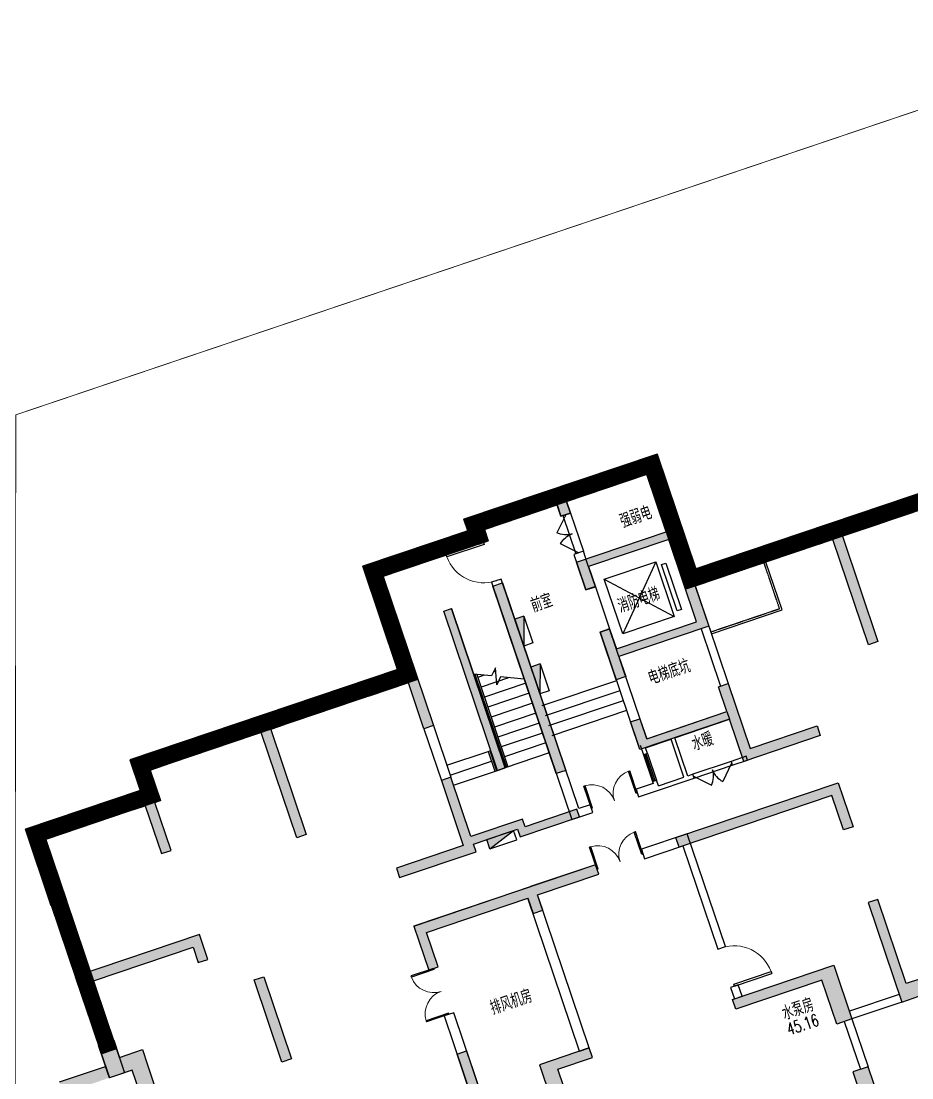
# Model space of a CAD drawing. Extents: x -1348811 to 123514, y -640545 to 749356.
# Drawn here: x -596375 to -574306, y -31247 to -5074 of the extents above; entities that cross this region are included whole.
import ezdxf

# ---------------------------------------------------------------- set-up
doc = ezdxf.new("R2010")
doc.units = 0
doc.header["$LTSCALE"] = 10
doc.header["$MEASUREMENT"] = 0
doc.linetypes.add('DASH', pattern=[0.35, 0.25, -0.1])
doc.linetypes.add('DASHDOT', pattern=[25.399999999999995, 12.7, -6.349999999999999, 0, -6.349999999999999])
doc.layers.get('0').update_dxf_attribs({"linetype": 'CONTINUOUS'})
for name, color, linetype in [('DIM_SYMB', 3, 'CONTINUOUS'), ('dxsqt', 1, 'CONTINUOUS'), ('jlq', 1, 'CONTINUOUS'), ('JPS-J-0', 6, 'CONTINUOUS'), ('JPS-X-TEXT', 1, 'CONTINUOUS'), ('JPS-XHS', 7, 'CONTINUOUS'), ('jz', 121, 'CONTINUOUS'), ('PUB_HATCH', 9, 'CONTINUOUS'), ('Q-200填充', 9, 'CONTINUOUS'), ('STAIR', 9, 'CONTINUOUS'), ('TEXT', 7, 'CONTINUOUS'), ('wall', 8, 'CONTINUOUS'), ('WINDOW', 4, 'CONTINUOUS'), ('控制线', 5, 'CONTINUOUS')]:
    doc.layers.add(name, color=color, linetype=linetype)
doc.styles.add('_TCH_SPACE', font='SIMPLEX', dxfattribs={"bigfont": 'GBCBIG'})
doc.styles.add('TEXT', font='tjromans.shx', dxfattribs={"width": 0.8, "height": 400, "bigfont": 'tjhztxt.shx'})

# ---------------------------------------------------------------- blocks, each defined once
blk = doc.blocks.new('jlqq')
at = {"layer": 'PUB_HATCH'}
blk.add_hatch(color=256, dxfattribs=at).paths.add_polyline_path([(1455.217719016247, -3372.96554604733), (380.3825087113073, -188.857648295234), (1233.681827754597, 97.29831960652518), (1137.732114044367, 381.5411861247594), (2.328306436538696e-10, 3.637978807091713e-11), (1155.217719015782, -3422.234243421102), (1155.217719013337, -65271.25856834975), (1455.217674361193, -65271.25856879646)])
at = {"layer": 'jlq'}
for p in [(0, 0), (1233.681827754597, 97.29831960651791)]:
    blk.add_line(p, (1137.732114044367, 381.5411861247267), dxfattribs=at)
blk = doc.blocks.new('D-JG--1F')
at = {"layer": 'PUB_HATCH'}
h = blk.add_hatch(color=256, dxfattribs=at)
h.paths.add_polyline_path([(21450.00000009307, -10000.00000909716), (19050.00000574609, -10000.00000891532), (19050.00000820775, -10400.0000081684), (18800.00000358594, -10400.0000083365), (18800.00000359322, -9750.000008749077), (21450.0000001727, -9750.000008762814)])
h.paths.add_polyline_path([(30950.000006599, -399.9990624038037), (30950.00000672456, 299.9998512482271), (28199.99995864177, 299.9998546815477), (28199.99995861674, -2700.000024847686), (27300.00000500801, -2700.000030048657), (27300.00000501238, -3100.000009021722), (28349.99999769183, -3100.000009155599), (28349.99999767961, -4150.000021441607), (30700.00000677025, -4150.000021760585), (30700.00000567822, -4675.000024040462), (30950.00000616111, -4675.000016496517), (30950.00000954827, -3425.000025010202), (30700.00001001463, -3425.000017404789), (30700.00000716664, -3950.007729728939), (28600.00000615686, -3950.007729726378), (28600.00000625546, -1800.094748926815), (30700.00000726059, -1800.09474893962), (30700.00000671641, -2325.000021197135), (30950.00000672339, -2325.000028800219), (30950.00000671379, -1600.094754866324), (28600.00000617525, -1600.094754825346), (28600.00000732025, -99.98272269777954), (30700.00000605761, -100.0000191780273), (30700.00000605616, -400.0007031883579)])
h.paths.add_polyline_path([(35600.00000702427, -7600.000019256957), (35600.00000789302, -7400.00002117129), (34449.99991119938, -7400.000021164073), (34449.99991119769, -7600.000019238098), (32900.00000866456, -7600.000019229949), (32900.00000913587, -7400.000028558541), (34249.99990984803, -7400.000021141721), (34249.99990984896, -7200.000021141954), (35600.00000789232, -7200.000021169195), (35600.00000790128, -5650.000029032119), (35850.00000790291, -5650.000029033283), (35850.0000070266, -7350.000019245315), (37600.00000979169, -7350.000019265804), (37600.00000979123, -7600.000019265804)])
h.paths.add_polyline_path([(24750.00000731763, -3100.000004868489), (25100.00000643893, -3100.000004870119), (25100.00000643433, -2700.000028468901), (23550.00000703434, -2700.0000224635), (23550.0000074394, -3100.00001157634), (24500.00001031812, -3100.000019299099), (24500.00000978686, -5850.000036574667), (24749.99999844324, -5850.000036574434)])
h.paths.add_polyline_path([(39100.00010325556, -2700.000028668204), (39100.00010324968, -3100.000016918406), (39450.00000606838, -3100.000016896054), (39450.0000061703, -5850.000036609359), (39700.00000787264, -5850.000036627753), (39700.00000821683, -3100.000014374731), (40650.00000805221, -3100.000006808434), (40650.0000076092, -2700.000022700289)])
h.paths.add_polyline_path([(37650.0000064309, -8850.00002117292), (37650.00000642525, -10000.00002117339), (37399.9033234134, -10000.00002117245), (37400.00032204285, -9100.000021172455), (34750.00000518386, -9100.000021158252), (34750.00000518194, -9499.998101894278), (34500.00000518194, -9499.998101893114), (34500.00000518386, -9100.000021157088), (32900.00000769028, -9100.000021148706), (32900.00000769168, -8850.000021148939)])
h.paths.add_polyline_path([(42750.00000461761, -7350.000028302893), (46000.0000061451, -7350.000028429553), (46000.00000644143, -8250.000030298717), (45600.00000602257, -8250.000030277064), (45600.00000586663, -7600.000030763447), (43000.00000557862, -7600.000037707388), (43000.00000543118, -8000.000037365127), (42750.00000543095, -8000.000037047081)])
h.paths.add_polyline_path([(19800.00000100496, -14100.00000910717), (19050.00000028947, -14100.00000922428), (19050.00000018522, -12850.00003002281), (18800.00000069255, -12850.00003004726), (18800.00000078609, -14500.00003021723), (19800.00000099774, -14500.00003022212)])
h.paths.add_polyline_path([(22625.00000100356, -14100.00000907108), (22999.99999692367, -14100.00000907667), (22999.99999692157, -14500.00003024517), (21600.00000099262, -14500.00003023283), (21600.00000099983, -14100.0000090648), (22375.0000010003, -14100.00000906852), (22375.00000101043, -12200.00003006565), (22625.00000079972, -12200.00003003795)])
h.paths.add_polyline_path([(26800.00000479288, -14500.00003025937), (26200.00000479288, -14500.00003025681), (26200.00000479497, -14100.00000908924), (26550.00000440102, -14100.00000914861), (26550.00000708556, -11900.0000322347), (26800.00000747951, -11900.00002760603)])
h.paths.add_polyline_path([(22625.00000109232, -11000.00001993775), (22375.00000133261, -11000.00001993659), (22375.00000024855, -8850.000021094223), (22625.00000024214, -8850.00002109562)])
h.paths.add_polyline_path([(29100.00000477576, -17100.00000014529), (29100.00000477373, -17500.00002119597), (28100.00000477745, -17500.00002119062), (28100.00000478741, -15749.99810181977), (28500.00000408356, -15749.99810182163), (28500.00000407564, -17100.00000014156)])
h.paths.add_polyline_path([(32300.00000135711, -17099.99999257829), (31900.00000407588, -17100.00000017788), (31900.00000408589, -15749.99810191942), (31650.00000408146, -15749.99810186005), (31650.00000407518, -17100.00000015763), (30900.00000477926, -17100.00000015483), (30900.00000477745, -17500.00002120598), (32300.00000135391, -17500.00001360895)])
h.paths.add_polyline_path([(35800.00000477838, -17500.00002123229), (35100.00000430667, -17500.00002123578), (35100.00000430964, -17100.00000020466), (35400.00000408309, -17100.00000019884), (35400.00000410306, -13350.00001930888), (34500.00000496639, -13350.00001930376), (34500.00000496779, -13100.0000269257), (35800.00000559993, -13100.00001931097)])
h.paths.add_polyline_path([(28099.99956657883, -14500.0113974954), (28499.99956586148, -14500.01139749819), (28500.00000340282, -13350.00001925044), (30750.00000427628, -13350.00001926976), (30750.00000427838, -13100.00001926976), (28100.00000431354, -13100.00002883235)])
h.paths.add_polyline_path([(26800.00000481663, -10000.0004025877), (26800.00000482134, -9100.000021022046), (30800.00000559434, -9100.000021240441), (30800.00000560551, -8850.000021141954), (26550.00000482227, -8850.00002111611), (26550.00000481616, -10000.00040258537)])
h.paths.add_polyline_path([(28350.00000619976, -5650.000028935028), (28350.00000756723, -7350.000021129847), (26600.00000798062, -7350.000021121698), (26600.00000798004, -7600.000021129614), (28600.00000756793, -7600.000021140091), (28599.99999842187, -6500.00002119178), (30950.00000833487, -6500.00002874108), (30950.00000833499, -6500.00002874108), (30950.00000634172, -5775.000021212269), (30700.00000633101, -5775.000021182699), (30700.00000811147, -6300.00002113753), (28600.00000757456, -6300.000021135435), (28600.00000620232, -5650.000028936658)])
h.paths.add_polyline_path([(33100.00000862248, -1500.047390644206), (32850.00000862085, -1500.047390643042), (32850.00000770681, -6400.000021154992), (33100.00000817631, -6400.000021155924)])
h.paths.add_polyline_path([(35600.0000072585, -400.0000211796723), (35600.00000772008, -4300.007729900535), (35850.00000771845, -4300.007729902398), (35850.00000772194, -3100.000014069024), (36900.00000773673, -3100.000014075311), (36900.00000773842, -2700.000030239811), (36000.0000072525, -2700.000030230032), (36000.00000661792, -9.499490261077881e-08), (35000.00000773807, -9.103678166866302e-08), (35000.00000719633, -400.0000233394094)])
h.paths.add_polyline_path([(38000.00000536809, -14100.0000093244), (37650.00000640325, -14100.00000932231), (37650.00000641326, -12200.00003012852), (37400.00000641326, -12200.00003012759), (37400.00000536611, -14500.00003030361), (38000.00000536611, -14500.0000303071)])
h.paths.add_polyline_path([(41575.00000586081, -8850.000028675422), (41575.00000671099, -11000.00002001692), (41825.00000648352, -11000.00002010562), (41825.00000563054, -8850.00002876413)])
h.paths.add_polyline_path([(42600.00000571826, -14100.0000093712), (42600.00000571675, -14500.00003034226), (41200.00000233023, -14500.00003033853), (41200.00000232825, -14100.00000934792), (41575.00000504026, -14100.00000926713), (41575.0000055001, -12200.00003001932), (41825.00000527239, -12200.00003010849), (41825.00000505213, -14100.00000937539)])
h.paths.add_polyline_path([(45000.00000504957, -14100.00000939076), (45000.00000526861, -12850.00003017858), (45400.00000569539, -12850.00003017322), (45400.00000592862, -14500.00003035762), (44400.00000571675, -14500.00003035227), (44400.00000571896, -14100.00000938005)])
h.paths.add_polyline_path([(45600.00000589387, -9150.00002270285), (45600.00000643003, -9600.000006679213), (45000.00000873947, -9600.000014249235), (45000.00000810652, -10000.00003021676), (45000.00000810652, -10000.00003021653), (45000.00000649493, -11450.00002913573), (45400.00000716362, -11450.00002913014), (45400.0000063717, -10000.00003022002), (46000.0000064178, -10000.0000302305), (46000.00000653882, -9150.00002272427)])
h.paths.add_polyline_path([(45600.00000698376, -3900.000009412179), (45600.00000724458, -5500.00002124859), (46000.00000712654, -5500.000021210406), (46000.00000739546, -3500.00003037625), (44900.00000698335, -3500.000030346913), (44900.00000697677, -3900.000009310199)])
h.paths.add_polyline_path([(34249.99990949768, -1700.000021671643), (34249.9999110499, -5860.000021126121), (34449.9999110499, -5860.00002112682), (34449.99990949768, -1700.000021672575)])
h.paths.add_polyline_path([(34249.99990901875, -1700.000021728687), (34249.99991057097, -5860.000021183398), (34449.99991057097, -5860.000021184096), (34449.99990901875, -1700.000021729851)])
h.paths.add_polyline_path([(14550.0000071461, -7350.000012112316), (21450.00000108377, -7349.999996726634), (21450.0000017854, -7999.999989839038), (21199.99999927141, -7999.999990077224), (21199.99999887694, -7599.999990023207), (18124.99999214034, -7599.999983102549), (18124.9999991199, -9999.999987382442), (17875.00000703486, -9999.999988234369), (17875.00000023365, -7599.999983927002), (14800.00000710331, -7599.999990022508), (14800.00000670942, -7999.999990076991), (14550.00000666472, -7999.999989714241)])
h.paths.add_polyline_path([(14550.00000647211, -10000.00000907923), (16950.0000008191, -10000.00000890973), (16949.99999835534, -10400.00000816281), (17200.00000297715, -10400.00000833231), (17200.00000297331, -9750.000008744886), (14550.00000639382, -9750.000008744886)])
h.paths.add_polyline_path([(5050.000000016822, -399.9990623355843), (5049.999999895052, 299.9998513164464), (7800.000047977839, 299.9998547353316), (7800.000047986978, -2700.000024793902), (8700.000001595705, -2700.00002999953), (8700.000001589244, -3100.000008972595), (7650.000008909788, -3100.000009101117), (7650.000008916482, -4150.000021387124), (5299.999999825843, -4150.000021693762), (5300.000000915083, -4675.00002397364), (5050.000000432192, -4675.000016428297), (5049.999997051666, -3425.000024941983), (5299.999996585306, -3425.000017337967), (5299.999999430438, -3950.007729662117), (7400.000000440225, -3950.007729670499), (7400.000000353029, -1800.094748870935), (5299.9999993479, -1800.094748872798), (5299.999999889289, -2325.000021130312), (5049.999999882304, -2325.000028732), (5049.999999895692, -1600.094754798105), (7400.000000434229, -1600.094754769467), (7399.999999297201, -99.98272264190018), (5300.000000559841, -100.0000191112049), (5300.000000559667, -400.0007031215355)])
h.paths.add_polyline_path([(399.9999995535472, -7600.00001916429), (399.9999986859038, -7400.000021078624), (1550.000095379539, -7400.00002107746), (1550.000095380121, -7600.000019151485), (3099.999997913255, -7600.000019151252), (3099.999997443054, -7400.000028479844), (1750.000096730888, -7400.000021056039), (1750.000096730946, -7200.000021056272), (399.9999986875919, -7200.000021076528), (399.9999986868352, -5650.000028939452), (149.9999986852054, -5650.000028939219), (149.9999995525577, -7350.000019151252), (-1600.000003212539, -7350.000019162428), (-1600.000003213412, -7600.000019162428)])
h.paths.add_polyline_path([(11249.99999928399, -3100.000004833099), (10900.00000016269, -3100.000004832633), (10900.00000016938, -2700.000028431416), (12449.99999956938, -2700.000022434164), (12449.99999916222, -3100.000011547003), (11499.9999962835, -3100.000019265106), (11499.99999680027, -5850.000036540674), (11250.00000814389, -5850.000036539044)])
h.paths.add_polyline_path([(-3100.000096651842, -2700.000028557144), (-3100.000096648058, -3100.000016807346), (-3449.99999946676, -3100.000016782898), (-3449.999999583175, -5850.000036496203), (-3700.000001285516, -5850.0000365132), (-3700.000001615204, -3100.000014260178), (-4650.000001450593, -3100.000006688992), (-4650.000001005479, -2700.000022580847)])
h.paths.add_polyline_path([(-1649.999999859603, -8850.000021069543), (-1649.999999860069, -10000.00002107001), (-1399.903316848213, -10000.00002107001), (-1400.000315472891, -9100.00002107001), (1250.000001386099, -9100.00002107001), (1250.000001385924, -9499.998101806035), (1500.000001385924, -9499.998101806035), (1500.000001386099, -9100.00002107001), (3099.999998879677, -9100.00002107001), (3099.999998879619, -8850.000021070242)])
h.paths.add_polyline_path([(-6749.99999803846, -7350.000028172275), (-9999.999999565945, -7350.000028281938), (-9999.999999867054, -8250.000030151103), (-9599.999999448191, -8250.000030131778), (-9599.999999288819, -7600.000030618161), (-6999.999999000807, -7600.000037575839), (-6999.999998855463, -8000.000037233578), (-6749.99999885523, -8000.000036916463)])
h.paths.add_polyline_path([(16200.00000553858, -14100.00000909786), (16950.00000625406, -14100.0000092187), (16950.00000636495, -12850.00003001723), (17200.00000585761, -12850.00003004307), (17200.00000575528, -14500.00003021304), (16200.00000554364, -14500.0000302128)])
h.paths.add_polyline_path([(13375.00000553997, -14100.00000904687), (13000.00000961986, -14100.00000905036), (13000.00000961981, -14500.00003021886), (14400.00000554876, -14500.0000302142), (14400.0000055437, -14100.00000904617), (13625.00000554323, -14100.0000090457), (13625.00000554317, -12200.00003004284), (13375.00000575389, -12200.00003001373)])
h.paths.add_polyline_path([(9200.0000017485, -14500.00003021327), (9800.0000017485, -14500.00003021373), (9800.000001748558, -14100.00000904617), (9450.000002142508, -14100.00000910345), (9449.999999469554, -11900.00003218953), (9199.999999075604, -11900.00002755993)])
h.paths.add_polyline_path([(13375.00000546756, -11000.00001991354), (13625.00000522728, -11000.00001991377), (13625.00000632275, -8850.000021071406), (13375.00000632915, -8850.000021071406)])
h.paths.add_polyline_path([(6900.000001751876, -17100.00000008685), (6900.000001751818, -17500.00002113753), (7900.000001748092, -17500.00002113753), (7900.000001747452, -15749.99810176669), (7500.000002451299, -15749.99810176645), (7500.000002451998, -17100.00000008638)])
h.paths.add_polyline_path([(3700.000005170528, -17099.99999250309), (4100.000002451765, -17100.00000010454), (4100.000002448971, -15749.99810184608), (4350.000002453395, -15749.99810178811), (4350.000002452463, -17100.00000008568), (5100.000001748384, -17100.00000008661), (5100.000001748092, -17500.00002113776), (3700.000005171634, -17500.00001353375)])
h.paths.add_polyline_path([(200.0000017471611, -17500.00002113823), (900.000002218876, -17500.00002114545), (900.0000022180029, -17100.00000011432), (600.0000024445471, -17100.0000001071), (600.0000024444307, -13350.00001921714), (1500.000001581095, -13350.00001921668), (1500.000001581036, -13100.00002683862), (200.0000009489013, -13100.00001921691)])
h.paths.add_polyline_path([(7900.000439962547, -14500.01139744231), (7500.000440679898, -14500.01139744301), (7500.000003144669, -13350.00001919526), (5250.000002271205, -13350.00001920247), (5250.000002270448, -13100.00001920247), (7900.000002235291, -13100.00002877926)])
h.paths.add_polyline_path([(9200.000001748558, -10000.0004025416), (9200.000001748616, -9100.000020975946), (5200.000000975619, -9100.00002117292), (5200.000000965782, -8850.000021074433), (9450.000001749024, -8850.00002107094), (9450.000001749024, -10000.0004025402)])
h.paths.add_polyline_path([(7650.000000388362, -5650.000028880546), (7649.999999011925, -7350.000021075364), (9399.999998598534, -7350.000021076296), (9399.999998597777, -7600.000021084212), (7399.999999009888, -7600.000021084212), (7400.00000816182, -6500.0000211359), (5049.999998248823, -6500.000028672861), (5049.999998248706, -6500.000028672861), (5050.000000245811, -5775.000021144049), (5300.000000256521, -5775.000021115877), (5299.999998473213, -6300.000021070708), (7399.999999010121, -6300.000021079555), (7400.0000003858, -5650.000028880779)])
h.paths.add_polyline_path([(2899.999997987587, -1500.047390564578), (3149.999997989216, -1500.04739056481), (3149.999998877349, -6400.000021076761), (2899.999998407846, -6400.000021076296)])
h.paths.add_polyline_path([(399.9999993573292, -400.0000210870057), (399.999998875137, -4300.007729807869), (149.9999988767668, -4300.007729808334), (149.9999988796772, -3100.000013974961), (-900.0000011351076, -3100.000013975659), (-900.0000011347001, -2700.00003014016), (-6.487825885415077e-07, -2700.000030135037), (0, 0), (999.9999988798518, -1.396983861923218e-09), (999.999999419495, -400.0000232497696)])
h.paths.add_polyline_path([(-1999.999998824554, -14100.00000921893), (-1649.99999985972, -14100.00000921893), (-1649.999999859661, -12200.00003002514), (-1399.999999859661, -12200.00003002514), (-1399.999998824729, -14500.00003020116), (-1999.999998824729, -14500.00003020163)])
h.paths.add_polyline_path([(-5574.999999289517, -8850.00002855109), (-5575.000000151107, -11000.00001989258), (-5824.999999923632, -11000.0000199799), (-5824.999999059248, -8850.000028638402)])
h.paths.add_polyline_path([(-6599.999999174732, -14100.00000924128), (-6599.999999175372, -14500.00003021234), (-5199.99999578885, -14500.00003021606), (-5199.999995784718, -14100.00000922545), (-5574.999998496729, -14100.00000914279), (-5574.9999989465, -12200.00002989499), (-5824.999998718791, -12200.00002998277), (-5824.999998508603, -14100.00000924966)])
h.paths.add_polyline_path([(-8999.999998506042, -14100.0000092485), (-8999.999998718442, -12850.00003003632), (-9399.99999914522, -12850.00003002863), (-9399.999999387248, -14500.00003021304), (-8399.999999175372, -14500.00003021304), (-8399.99999917543, -14100.00000924082)])
h.paths.add_polyline_path([(-9599.999999324267, -9150.000022557564), (-9599.999999862688, -9600.000006533926), (-9000.000002172135, -9600.000014106976), (-9000.000001541339, -10000.0000300745), (-9000.000001541339, -10000.00003007427), (-8999.999999937369, -11450.00002899347), (-9400.000000606058, -11450.00002898555), (-9399.999999806518, -10000.00003007543), (-9999.999999852618, -10000.00003008288), (-9999.999999969208, -9150.000022576656)])
h.paths.add_polyline_path([(-9600.000000386324, -3900.000009266892), (-9600.000000655651, -5500.000021103304), (-10000.00000053761, -5500.000021062791), (-10000.00000079593, -3500.000030228635), (-8900.000000383821, -3500.000030204887), (-8900.00000037934, -3900.000009168172)])
h.paths.add_polyline_path([(1750.000097111275, -1700.000021585962), (1750.000095537107, -5860.00002104044), (1550.000095537107, -5860.000021040207), (1550.000097111275, -1700.000021585962)])
h.paths.add_polyline_path([(1750.000097590208, -1700.000021643005), (1750.00009601604, -5860.000021097716), (1550.00009601604, -5860.000021097483), (1550.000097590208, -1700.000021643238)])
edge = h.paths.add_edge_path(flags=17)
edge.add_line((17874.99999412405, -5499.999999814434), (18124.99999362545, -5499.999998901971))
edge.add_line((18124.99999362545, -5499.999998901971), (18124.99998568202, -3899.999986891635))
edge.add_line((18124.99998568202, -3899.999986891635), (19299.99997319834, -3899.999981321162))
edge.add_line((19299.99997319834, -3899.999981321162), (19299.99997228605, -3500.000008577714))
edge.add_line((19299.99997228605, -3500.000008577714), (16700.0000063394, -3500.000008461764))
edge.add_line((16700.0000063394, -3500.000008461764), (16700.00000632991, -3899.999987251824))
edge.add_line((16700.00000632991, -3899.999987251824), (17874.99999384634, -3899.99998734775))
edge.add_line((17874.99999384634, -3899.99998734775), (17874.99999412405, -5499.999999358086))
edge.add_line((17874.99999412405, -5499.999999358086), (18124.99999362545, -5499.999999358319))
h.paths.add_polyline_path([(17874.99999412405, -5499.999999814434), (18124.99999362545, -5499.999998901971), (18124.99998568202, -3899.999986891635), (19299.99997319834, -3899.999981321162), (19299.99997228605, -3500.000008577714), (16700.0000063394, -3500.000008461764), (16700.00000632991, -3899.999987251824), (17874.99999384634, -3899.99998734775)], flags=17)
edge = h.paths.add_edge_path()
edge.add_line((21600.00007029192, -3100.000018303515), (22350.00000493706, -3100.000006714603))
edge.add_line((22350.00000493706, -3100.000006714603), (22350.0000053852, -2700.000022606924))
edge.add_line((22350.0000053852, -2700.000022606924), (21200.00000599638, -2700.000030178111))
edge.add_line((21200.00000599638, -2700.000030178111), (21200.00000599347, -3500.000030178111))
edge.add_line((21200.00000599347, -3500.000030178111), (20900.00000557181, -3500.000030181371))
edge.add_line((20900.00000557181, -3500.000030181371), (20900.0000055742, -3900.000009179814))
edge.add_line((20900.0000055742, -3900.000009179814), (21200.00000599329, -3900.000009176787))
edge.add_line((21200.00000599329, -3900.000009176787), (21200.0000064582, -5150.000030069146))
edge.add_line((21200.0000064582, -5150.000030069146), (21450.0000064582, -5150.000030069146))
edge.add_line((21450.0000064582, -5150.000030069146), (21450.00000555022, -3900.000009178184))
edge.add_line((21450.00000555022, -3900.000009178184), (21600.00000599329, -3900.000009178417))
edge.add_line((21600.00000599329, -3900.000009178417), (21600.00007029192, -3099.999996429076))
edge.add_line((42599.99994222715, -3100.000018415274), (41850.00000758213, -3100.000006817514))
edge.add_line((41850.00000758213, -3100.000006817514), (41850.00000713818, -2700.000022709835))
edge.add_line((41850.00000713818, -2700.000022709835), (43000.000006527, -2700.000030293129))
edge.add_line((43000.000006527, -2700.000030293129), (43000.00000652141, -3500.000030293129))
edge.add_line((43000.00000652141, -3500.000030293129), (43300.00000694295, -3500.000030299881))
edge.add_line((43300.00000694295, -3500.000030299881), (43300.00000693661, -3900.000009298325))
edge.add_line((43300.00000693661, -3900.000009298325), (43000.00000651751, -3900.000009291572))
edge.add_line((43000.00000651751, -3900.000009291572), (43000.00000603934, -5150.000030184165))
edge.add_line((43000.00000603934, -5150.000030184165), (42750.00000603934, -5150.000030181836))
edge.add_line((42750.00000603934, -5150.000030181836), (42750.00000696059, -3900.000009290874))
edge.add_line((42750.00000696059, -3900.000009290874), (42600.00000651751, -3900.000009290176))
edge.add_line((42600.00000651751, -3900.000009290176), (42599.99994222715, -3099.999996540835))
edge.add_line((14399.9999363097, -3100.000018284889), (13650.00000166456, -3100.000006691553))
edge.add_line((13650.00000166456, -3100.000006691553), (13650.00000121852, -2700.000022583874))
edge.add_line((13650.00000121852, -2700.000022583874), (14800.00000060734, -2700.000030161114))
edge.add_line((14800.00000060734, -2700.000030161114), (14800.00000060606, -3500.000030161114))
edge.add_line((14800.00000060606, -3500.000030161114), (15100.00000102771, -3500.000030166004))
edge.add_line((15100.00000102771, -3500.000030166004), (15100.00000102323, -3900.000009164447))
edge.add_line((15100.00000102323, -3900.000009164447), (14800.00000060414, -3900.00000915979))
edge.add_line((14800.00000060414, -3900.00000915979), (14800.0000001326, -5150.00003005215))
edge.add_line((14800.0000001326, -5150.00003005215), (14550.0000001326, -5150.000030051218))
edge.add_line((14550.0000001326, -5150.000030051218), (14550.00000104721, -3900.000009160256))
edge.add_line((14550.00000104721, -3900.000009160256), (14400.00000060414, -3900.00000915979))
edge.add_line((14400.00000060414, -3900.00000915979), (14399.9999363097, -3099.99999641045))
edge.add_line((-6599.999935625528, -3100.000018285355), (-5850.000000980508, -3100.000006692018))
edge.add_line((-5850.000000980508, -3100.000006692018), (-5850.000000534463, -2700.00002258434))
edge.add_line((-5850.000000534463, -2700.00002258434), (-6999.999999923282, -2700.00003016158))
edge.add_line((-6999.999999923282, -2700.00003016158), (-6999.999999921885, -3500.00003016158))
edge.add_line((-6999.999999921885, -3500.00003016158), (-7300.000000343425, -3500.00003016647))
edge.add_line((-7300.000000343425, -3500.00003016647), (-7300.000000339176, -3900.000009164913))
edge.add_line((-7300.000000339176, -3900.000009164913), (-6999.999999920081, -3900.000009160023))
edge.add_line((-6999.999999920081, -3900.000009160023), (-6999.999999448541, -5150.000030052615))
edge.add_line((-6999.999999448541, -5150.000030052615), (-6749.999999448541, -5150.000030051218))
edge.add_line((-6749.999999448541, -5150.000030051218), (-6750.000000363158, -3900.000009160256))
edge.add_line((-6750.000000363158, -3900.000009160256), (-6599.999999920081, -3900.000009160256))
edge.add_line((-6599.999999920081, -3900.000009160256), (-6599.999935625528, -3099.999996410916))
for points in [[(1750.000097111275, -1700.000021643005), (1550.000097590208, -1700.000021643238), (1550.000096016039, -5860.000021040206), (1750.000095537107, -5860.00002104044)], [(-5850.000000980508, -3100.000006692018), (-5850.000000534462, -2700.00002258434), (-6999.999999923283, -2700.00003016158), (-6999.999999921886, -3500.00003016158), (-7300.000000343425, -3500.000030166469), (-7300.000000339177, -3900.000009164913), (-6999.99999992008, -3900.000009160023), (-6999.99999944854, -5150.000030052615), (-6749.999999448541, -5150.000030051219), (-6750.000000363158, -3900.000009160256), (-6599.999999920082, -3900.000009160256), (-6599.999935625529, -3100.000018285354)]]:
    blk.add_hatch(color=256, dxfattribs=at).paths.add_polyline_path(points)
at = {"layer": 'dxsqt'}
for points in [[(5050.000000016822, -399.9990623355843), (5049.999999895052, 299.9998513164464), (7800.000047977839, 299.9998547353316), (7800.000047986978, -2700.000024793902), (8700.000001595705, -2700.00002999953), (8700.000001589244, -3100.000008972595), (7650.000008909788, -3100.000009101117), (7650.000008916482, -4150.000021387124), (5299.999999825843, -4150.000021693762), (5300.000000915083, -4675.00002397364), (5050.000000432192, -4675.000016428297), (5049.999997051666, -3425.000024941983), (5299.999996585306, -3425.000017337967), (5299.999999430438, -3950.007729662117), (7400.000000440225, -3950.007729670499), (7400.000000353029, -1800.094748870935), (5299.9999993479, -1800.094748872798), (5299.999999889289, -2325.000021130312), (5049.999999882304, -2325.000028732), (5049.999999895692, -1600.094754798105), (7400.000000434229, -1600.094754769467), (7399.999999297201, -99.98272264190018), (5300.000000559841, -100.0000191112049), (5300.000000559667, -400.0007031215355), (5050.000000016822, -399.9990623355843)], [(399.9999993573292, -400.0000210870057), (399.999998875137, -4300.007729807869), (149.9999988767668, -4300.007729808334), (149.9999988796772, -3100.000013974961), (-900.0000011351076, -3100.000013975659), (-900.0000011347001, -2700.00003014016), (-6.487825885415077e-07, -2700.000030135037), (0, 0), (999.9999988798518, -1.396983861923218e-09), (999.999999419495, -400.0000232497696), (399.9999993515084, -400.0000210884027)], [(-6599.999935625528, -3100.000018285355), (-5850.000000980508, -3100.000006692018), (-5850.000000534463, -2700.00002258434), (-6999.999999923282, -2700.00003016158), (-6999.999999921885, -3500.00003016158), (-7300.000000343425, -3500.00003016647), (-7300.000000339176, -3900.000009164913), (-6999.999999920081, -3900.000009160023), (-6999.999999448541, -5150.000030052615), (-6749.999999448541, -5150.000030051218), (-6750.000000363158, -3900.000009160256), (-6599.999999920081, -3900.000009160256), (-6599.999935625528, -3099.999996410916)], [(-3100.000096651842, -2700.000028557144), (-3100.000096648058, -3100.000016807346), (-3449.99999946676, -3100.000016782898), (-3449.999999583175, -5850.000036496203), (-3700.000001285516, -5850.0000365132), (-3700.000001615204, -3100.000014260178), (-4650.000001450593, -3100.000006688992), (-4650.000001005479, -2700.000022580847), (-3100.000096651842, -2700.000028557144)], [(11249.99999928399, -3100.000004833099), (10900.00000016269, -3100.000004832633), (10900.00000016938, -2700.000028431416), (12449.99999956938, -2700.000022434164), (12449.99999916222, -3100.000011547003), (11499.9999962835, -3100.000019265106), (11499.99999680027, -5850.000036540674), (11250.00000814389, -5850.000036539044), (11249.99999928399, -3100.000004833099)], [(-9600.000000386324, -3900.000009266892), (-9600.000000655651, -5500.000021103304), (-10000.00000053761, -5500.000021062791), (-10000.00000079593, -3500.000030228635), (-8900.000000383821, -3500.000030204887), (-8900.00000037934, -3900.000009168172), (-9600.000000386324, -3900.000009200303)], [(7650.000000388362, -5650.000028880546), (7649.999999011925, -7350.000021075364), (9399.999998598534, -7350.000021076296), (9399.999998597777, -7600.000021084212), (7399.999999009888, -7600.000021084212), (7400.00000816182, -6500.0000211359), (5049.999998248823, -6500.000028672861), (5049.999998248823, -6500.000028672861), (5049.999998248706, -6500.000028672861), (5050.000000245811, -5775.000021144049), (5300.000000256521, -5775.000021115877), (5299.999998473213, -6300.000021070708), (7399.999999010121, -6300.000021079555), (7400.0000003858, -5650.000028880779), (7650.00000038743, -5650.000028880546)], [(-6749.99999803846, -7350.000028172275), (-9999.999999565945, -7350.000028281938), (-9999.999999867054, -8250.000030151103), (-9599.999999448191, -8250.000030131778), (-9599.999999288819, -7600.000030618161), (-6999.999999000807, -7600.000037575839), (-6999.999998855463, -8000.000037233578), (-6749.99999885523, -8000.000036916463), (-6749.99999803846, -7350.000028209528)], [(-1649.999999859603, -8850.000021069543), (-1649.999999860069, -10000.00002107001), (-1399.903316848213, -10000.00002107001), (-1400.000315472891, -9100.00002107001), (1250.000001386099, -9100.00002107001), (1250.000001385924, -9499.998101806035), (1500.000001385924, -9499.998101806035), (1500.000001386099, -9100.00002107001), (3099.999998879677, -9100.00002107001), (3099.999998879619, -8850.000021070242), (-1649.999999859836, -8850.00002107001)], [(-9599.999999324267, -9150.000022557564), (-9599.999999862688, -9600.000006533926), (-9000.000002172135, -9600.000014106976), (-9000.000001541339, -10000.0000300745), (-9000.000001541339, -10000.00003007427), (-8999.999999937369, -11450.00002899347), (-9400.000000606058, -11450.00002898555), (-9399.999999806518, -10000.00003007543), (-9999.999999852618, -10000.00003008288), (-9999.999999969208, -9150.000022576656), (-9599.999999324267, -9150.000022557564)], [(9200.0000017485, -14500.00003021327), (9800.0000017485, -14500.00003021373), (9800.000001748558, -14100.00000904617), (9450.000002142508, -14100.00000910345), (9449.999999469554, -11900.00003218953), (9199.999999075604, -11900.00002755993), (9200.000001746637, -14500.00003020954)], [(200.0000017471611, -17500.00002113823), (900.000002218876, -17500.00002114545), (900.0000022180029, -17100.00000011432), (600.0000024445471, -17100.0000001071), (600.0000024444307, -13350.00001921714), (1500.000001581095, -13350.00001921668), (1500.000001581036, -13100.00002683862), (200.0000009489013, -13100.00001921691), (200.0000017471611, -17500.00002113823)], [(7900.000439962547, -14500.01139744231), (7500.000440679898, -14500.01139744301), (7500.000003144669, -13350.00001919526), (5250.000002271205, -13350.00001920247), (5250.000002270448, -13100.00001920247), (7900.000002235291, -13100.00002877926), (7900.000440466159, -14500.01139744231)], [(6900.000001751876, -17100.00000008685), (6900.000001751818, -17500.00002113753), (7900.000001748092, -17500.00002113753), (7900.000001747452, -15749.99810176669), (7500.000002451299, -15749.99810176645), (7500.000002451998, -17100.00000008638), (6900.000001748384, -17100.00000008661)]]:
    blk.add_lwpolyline(points, dxfattribs=at)
for points in [[(2899.999997987587, -1500.047390564578), (3149.999997989216, -1500.04739056481), (3149.999998877349, -6400.000021076761), (2899.999998407846, -6400.000021076296)], [(1750.000097590208, -1700.000021643005), (1750.00009601604, -5860.000021097716), (1550.00009601604, -5860.000021097483), (1550.000097590208, -1700.000021643238)], [(1750.000097111275, -1700.000021585962), (1750.000095537107, -5860.00002104044), (1550.000095537107, -5860.000021040207), (1550.000097111275, -1700.000021585962)], [(399.9999995535472, -7600.00001916429), (399.9999986859038, -7400.000021078624), (1550.000095379539, -7400.00002107746), (1550.000095380121, -7600.000019151485), (3099.999997913255, -7600.000019151252), (3099.999997443054, -7400.000028479844), (1750.000096730888, -7400.000021056039), (1750.000096730946, -7200.000021056272), (399.9999986875919, -7200.000021076528), (399.9999986868352, -5650.000028939452), (149.9999986852054, -5650.000028939219), (149.9999995525577, -7350.000019151252), (-1600.000003212539, -7350.000019162428), (-1600.000003213412, -7600.000019162428)], [(-5574.999999289517, -8850.00002855109), (-5575.000000151107, -11000.00001989258), (-5824.999999923632, -11000.0000199799), (-5824.999999059248, -8850.000028638402)], [(9200.000001748558, -10000.0004025416), (9200.000001748616, -9100.000020975946), (5200.000000975619, -9100.00002117292), (5200.000000965782, -8850.000021074433), (9450.000001749024, -8850.00002107094), (9450.000001749024, -10000.0004025402)], [(-1999.999998824554, -14100.00000921893), (-1649.99999985972, -14100.00000921893), (-1649.999999859661, -12200.00003002514), (-1399.999999859661, -12200.00003002514), (-1399.999998824729, -14500.00003020116), (-1999.999998824729, -14500.00003020163)]]:
    blk.add_lwpolyline(points, close=True, dxfattribs=at)
blk = doc.blocks.new('DTTT')
at = {"layer": 'jz'}
for p, q in [((748.3527285186245, -791.6857035186522), (-748.3527285186245, 791.6857035186522)), ((-748.3527286723292, -791.6857033680742), (748.3527286723292, 791.6857033680742))]:
    blk.add_line(p, q, dxfattribs=at)
for points in [[(-1003.061575049239, -672.9328478397038), (-1003.061575049239, 672.9328480140138), (-870.6841135143968, 672.9328480140138), (-870.6841135143968, -672.9328478397038)], [(-748.3527286723292, -791.6857033680742), (-748.3527285186245, 791.6857035186522), (748.3527286723292, 791.6857033680742), (748.3527285186245, -791.6857035186522)]]:
    blk.add_lwpolyline(points, close=True, dxfattribs=at)
blk = doc.blocks.new('DXHS')
at = {"layer": 'JPS-XHS'}
blk.add_hatch(color=256, dxfattribs=at).paths.add_polyline_path([(-350, 240), (-350, 0), (350, 0)])
at = {"layer": 'JPS-XHS', "linetype": 'Continuous'}
for p, q in [((-350, 240), (-350, 0)), ((-350, 240), (350, 240)), ((-350, 0), (350, 0)), ((350, 240), (350, 0))]:
    blk.add_line(p, q, dxfattribs=at)
at = {"layer": 'JPS-XHS'}
blk.add_line((-350, 240), (350, 0), dxfattribs=at)
blk = doc.blocks.new('A$C154042D1')
at = {"layer": 'JPS-XHS', "rotation": 270}
for p in [(12999.99999941158, -2800.094726207783), (12999.99999941158, -4050.094726207783)]:
    blk.add_blockref('DXHS', p, dxfattribs=at)
at = {"layer": 'JPS-XHS', "xscale": -1, "rotation": 180}
blk.add_blockref('DXHS', (10950.00000085629, -7400.00000008865), dxfattribs=at)
blk = doc.blocks.new('$DorLib2D$00000001')
for p, q in [((0.45, 0.9750000000000001), (0.5000000000000002, 0.9750000000000001)), ((0.45, 0), (0.45, 0.9750000000000001)), ((0.5, 0), (0.5, 0.9750000000000001)), ((0.5, 0), (0.45, 0))]:
    blk.add_line(p, q)
at = {"lineweight": 13}
blk.add_arc((0.475, 0), 0.975, 91.4692835813538, 180, dxfattribs=at)
blk = doc.blocks.new('$DorLib2D$00000002')
for p, q in [((-0.5, -5.684341886080802e-17), (-0.5000000000000007, 0.4875)), ((-0.4750000000000007, 0.4875), (-0.5000000000000007, 0.4875)), ((-0.475, -2.842170943040401e-17), (-0.4750000000000007, 0.4875)), ((0.475, -2.842170943040401e-17), (0.4750000000000007, 0.4875)), ((0.4750000000000007, 0.4875), (0.5000000000000007, 0.4875)), ((0.5, -5.684341886080802e-17), (0.5000000000000007, 0.4875)), ((-0.5, -5.684341886080802e-17), (-0.475, -2.842170943040401e-17)), ((0.5, -5.684341886080802e-17), (0.475, -2.842170943040401e-17))]:
    blk.add_line(p, q)
at = {"lineweight": 13}
for centre, start, end in [((-0.4875, -4.263256414560601e-17), 0, 88.53071641864632), ((0.4875, -4.263256414560601e-17), 91.4692835813537, 180)]:
    blk.add_arc(centre, 0.4875, start, end, dxfattribs=at)
blk = doc.blocks.new('$WINLIB2D$00000001')
for p, q in [((-0.5, 0.5), (0.5, 0.5)), ((-0.5, 0.5), (-0.4999999999999999, -0.5)), ((0.5, -0.5), (0.5, 0.5)), ((0.5, 0.1666666666666666), (-0.5, 0.1666666666666666)), ((0.5, -0.1666666666666667), (-0.5, -0.1666666666666667)), ((-0.4999999999999999, -0.5), (0.5, -0.5))]:
    blk.add_line(p, q)
blk = doc.blocks.new('$DorLib2D$00000116')
at = {"color": 0}
for p, q in [((-0.4999999999999929, 7.105427357601002e-15), (-0.146446609406766, 0.353553390593234)), ((0.5000000000000071, 7.105427357601002e-15), (0.1464466094067731, 0.353553390593234))]:
    blk.add_line(p, q, dxfattribs=at)
for centre, radius, start, end in [((-0.4999999999984652, 4.831690603168681e-13), 0.4999999999984674, 0, 45), ((0.4999999999977511, 9.059419880941277e-13), 0.4999999999976598, 135, 180)]:
    blk.add_arc(centre, radius, start, end, dxfattribs=at)

msp = doc.modelspace()

# ---------------------------------------------------------------- linework, layer by layer
at = {"layer": 'DIM_SYMB'}
msp.add_lwpolyline([(-583908.0449136739, -21370.58579673915), (-584494.1806867084, -21312.30390606678), (-584591.01805467, -21513.71056480083), (-584623.1545806697, -21088.4439048045), (-584718.0765638932, -21290.04101812103), (-585163.9530169576, -21245.70568851585)], dxfattribs=at)
for points in [[(-583802.509256077, -23371.61440062631, 0, 0, 0), (-584336.1846792161, -21790.64621940056, 80, 0, 0), (-584432.134196848, -21506.40391068102, 0, 0, 0)], [(-585314.2352529537, -23333.08878729836, 0, 0, 0), (-585243.872287712, -23541.53315187179, 80, 0, 0), (-585147.9227896549, -23825.77546719907, 0, 0, 0)]]:
    msp.add_lwpolyline(points, format="xyseb", dxfattribs=at)
at = {"layer": 'JPS-J-0'}
msp.add_lwpolyline([(-579673.1055974348, -19064.67522335268), (-579273.3159113579, -20249.01816646813), (-577520.488347521, -19657.32942836449), (-577920.278033598, -18472.98648524901)], close=True, dxfattribs=at)
at = {"layer": 'JPS-J-0', "linetype": 'DASH'}
msp.add_lwpolyline([(-579673.1055894084, -19064.67522064364), (-579289.3074907743, -20201.64444603404), (-577583.8536526888, -19625.94729808299), (-577967.6517513229, -18488.97807269255)], close=True, dxfattribs=at)
at = {"layer": 'PUB_HATCH', "const_width": 400}
msp.add_lwpolyline([(-586901.3221264371, -18443.8807205896), (-585053.7461762176, -17820.20851127713), (-585149.6942774733, -17535.96569950946), (-583160.0005172073, -16864.3198324673)], dxfattribs=at)
at = {"layer": 'Q-200填充', "const_width": 400}
msp.add_lwpolyline([(-573152.1251778788, -16652.34970159666), (-579784.4456198924, -18891.17192465367), (-580743.941149931, -16048.74802149902), (-585149.702127269, -17535.94244477066), (-585053.7461760424, -17820.20851179623), (-587659.301617454, -18699.74610407924), (-586795.7558875034, -21257.92688700673), (-593428.0763682103, -23496.74912880277), (-593172.2109691163, -24254.72861240563), (-596014.6340334226, -25214.22385934179), (-594195.5712075626, -30603.04277285071)], dxfattribs=at)
at = {"layer": 'STAIR'}
for p, q in [((-582147.5399377669, -19081.98720615939), (-581795.7250140186, -20124.2089961005)), ((-584616.488323603, -21176.65931668473), (-584673.7999865783, -21196.00558111147)), ((-585131.1902019929, -21248.96342996025), (-584352.0443337272, -23557.1167987783)), ((-585100.4506260639, -21340.02680926674), (-585128.8748566986, -21349.62176173256)), ((-585087.5064455272, -21253.30708553566), (-584314.1453595476, -23544.32352882382)), ((-584899.0604376642, -21272.04504717048), (-585062.5516518842, -21327.23353931238)), ((-584271.1063679215, -21334.48510308203), (-584979.3953971801, -21573.57687148021)), ((-581624.802583609, -21412.21314481177), (-583472.3790058278, -22035.88553813033)), ((-585017.2943713597, -21586.37014143469), (-585045.7186019944, -21595.96509390054)), ((-583872.9668376353, -21474.5019142059), (-584896.2391424761, -21819.92020364816)), ((-583789.8105829313, -21720.84524637382), (-584813.082887772, -22066.26353581619)), ((-581541.646328905, -21658.55647697969), (-583389.2227511238, -22282.22887029825)), ((-584934.1381166558, -21832.71347360272), (-584962.5623472905, -21842.30842606854)), ((-583706.6543282272, -21967.18857854174), (-584729.926633068, -22312.606867984)), ((-581458.4900742009, -21904.89980914764), (-583306.0664964197, -22528.57220246617)), ((-584850.9818619516, -22079.05680577067), (-584879.4060925863, -22088.65175823652)), ((-583623.4980735232, -22213.53191070972), (-584646.770378364, -22558.95020015194)), ((-581375.3338194969, -22151.24314131556), (-583222.9102417157, -22774.91553463408)), ((-584767.8256072477, -22325.40013793847), (-584796.2498378824, -22334.99509040429)), ((-583540.341818819, -22459.87524287761), (-584563.6141236599, -22805.29353231986)), ((-584684.6693525435, -22571.74347010642), (-584713.0935831782, -22581.33842257227)), ((-583457.185564115, -22706.21857504564), (-584480.4578689558, -23051.63686448787)), ((-584601.5130978395, -22818.08680227434), (-584629.9373284742, -22827.68175474016)), ((-583374.029309411, -22952.5619072135), (-584397.3016142518, -23297.98019665576)), ((-585825.8713592631, -23505.79791645412), (-584802.5991466442, -23160.37965814257)), ((-584802.5991466444, -23160.37965814263), (-584764.7001724646, -23147.58638818812)), ((-584802.5991466444, -23160.37965814266), (-584636.2866372361, -23653.06632247855)), ((-584764.7001724646, -23147.58638818812), (-584736.2759433644, -23137.99143624026)), ((-584764.7001724646, -23147.58638818812), (-584736.2759433644, -23137.99143624026)), ((-584764.7001724646, -23147.58638818812), (-584598.3876630565, -23640.27305252411)), ((-584518.3568431354, -23064.43013444234), (-584546.7810737701, -23074.02508690819)), ((-583290.8730547068, -23198.90523938159), (-584380.468564362, -23566.71175124415)), ((-585742.7151045591, -23752.14124862198), (-584719.4428919402, -23406.72299031043)), ((-584681.5439177606, -23393.92972035598), (-584653.1196886604, -23384.33476840812)), ((-584435.2005884314, -23310.77346661023), (-584463.6248190661, -23320.36841907605)), ((-585659.558849855, -23998.48458079007), (-584569.9634339563, -23630.67810057622))]:
    msp.add_line(p, q, dxfattribs=at)
at = {"layer": 'wall'}
for p, q in [((-582859.1697258565, -16973.8444826652), (-583096.0383144794, -17053.80241988062)), ((-582763.2008975444, -17258.14397444475), (-582859.1697258565, -16973.8444826652)), ((-583096.0383144794, -17053.80241988062), (-583000.0694861674, -17338.10191166017)), ((-583000.0694861674, -17338.10191166017), (-582763.2008975444, -17258.14397444475)), ((-584832.2690916304, -17850.98989760494), (-585069.1376802534, -17930.94783482036)), ((-585069.1376802534, -17930.94783482036), (-585037.1544969764, -18025.69529512644)), ((-585037.1544969764, -18025.69529512644), (-584800.2859083535, -17945.73735791102)), ((-584800.2859083535, -17945.73735791102), (-584832.2690916304, -17850.98989760494)), ((-582443.3691486827, -18205.61832893675), (-582680.2377373057, -18285.57626615217)), ((-582680.2377373057, -18285.57626615217), (-582584.2697918699, -18569.87314248594)), ((-582347.4012032469, -18489.91520527051), (-582443.3691486827, -18205.61832893675)), ((-582584.3033696791, -18569.77367108625), (-582384.4085266405, -19161.94514264369)), ((-582541.6181365604, -18532.40540689621), (-582541.6181365604, -18532.40540689621)), ((-582147.5399380175, -19081.98720542826), (-582347.4347810561, -18489.81573387082)), ((-582342.7462964501, -18511.19241061777), (-582342.7462964501, -18511.19241061777)), ((-584480.4541594918, -18893.21171240305), (-584717.3227481148, -18973.16964961848)), ((-584717.3227481148, -18973.16964961848), (-582734.3659135484, -24847.510622655)), ((-582561.4636746974, -24578.05781454214), (-584480.4541594918, -18893.21171240305)), ((-582384.4085266405, -19161.94514264369), (-582147.5399380175, -19081.98720542826)), ((-585900.4635185903, -19689.18476163491), (-585710.968647692, -19625.21841186262)), ((-584380.4685726027, -23566.71172603275), (-585710.968647692, -19625.21841186262)), ((-584569.963443501, -23630.67807580504), (-585900.4635185903, -19689.18476163491)), ((-581795.7250142697, -20124.20899536946), (-582032.5936028927, -20204.16693258489)), ((-580876.2087362922, -22848.19776453413), (-581795.7250142697, -20124.20899536946)), ((-579526.7771254121, -20123.48963843411), (-579047.0295078041, -21544.7011799998)), ((-579337.2822541501, -20059.52328973924), (-578857.5346365419, -21480.73483130496)), ((-582032.5936028927, -20204.16693258489), (-581081.0941500289, -23022.90313719921)), ((-580336.1483537764, -22665.89366753273), (-578886.5125921855, -22176.55109204528)), ((-578886.5125921855, -22176.55109204528), (-578822.546242414, -22366.04596294397)), ((-580177.4345685556, -22823.40536354564), (-578822.546242414, -22366.04596294397)), ((-586395.3626946254, -22600.38986611832), (-585963.5922968261, -23879.47294836782)), ((-586158.4941060041, -22520.43192890295), (-585726.7237080244, -23799.5150110923)), ((-580876.2087362921, -22848.19776453506), (-580336.1483537764, -22665.89366753274)), ((-581033.7204323042, -23006.91154975613), (-580953.7624950852, -23243.78013838969)), ((-580906.989819985, -23069.67580964946), (-580272.182004005, -22855.38853843141)), ((-579952.3502441176, -23802.86292558521), (-580272.1820040046, -22855.38853843151)), ((-579857.6028086684, -23770.87975069904), (-580177.4345685554, -22823.40536354516)), ((-580953.7624950852, -23243.78013838969), (-580859.0150596361, -23211.79696350352)), ((-580859.0150596361, -23211.79696350352), (-580906.9898219688, -23069.67581031936)), ((-578407.9670530577, -23281.53714087081), (-578786.9567954837, -23409.46984062611)), ((-578375.983878172, -23376.28457632014), (-578407.9670530577, -23281.53714087081)), ((-578786.9567954837, -23409.46984062611), (-578754.973620598, -23504.21727607544)), ((-578754.973620598, -23504.21727607544), (-578375.983878172, -23376.28457632014)), ((-584569.963443501, -23630.67807580504), (-584380.4685726027, -23566.71172603275)), ((-580587.1580730999, -24017.15016483268), (-579952.3502551357, -23802.86289294483)), ((-579734.431149977, -23729.30158948384), (-579857.6028196865, -23770.87971805911)), ((-579702.4479750913, -23824.04902493319), (-579734.431149977, -23729.30158948384)), ((-580713.888683436, -23954.3859042687), (-581140.2521429575, -24098.3101912548)), ((-580635.1328354329, -23875.029011648), (-580729.8802708819, -23907.01218653414)), ((-580729.8802708819, -23907.01218653414), (-580713.8886834355, -23954.38590426867)), ((-580587.1580732006, -24017.15016453436), (-580635.1328354329, -23875.029011648)), ((-580555.1748982142, -24111.89760028202), (-579920.3670802499, -23897.61032839417)), ((-579920.3670802499, -23897.61032839418), (-579702.4479750913, -23824.04902493319)), ((-581140.2521429575, -24098.3101912548), (-581076.2857931859, -24287.80506215344)), ((-581076.2857931859, -24287.80506215344), (-580555.1748974815, -24111.89760003392)), ((-582277.2213683494, -24482.10828988465), (-582561.4636746973, -24578.05781454211)), ((-582213.2550185777, -24671.60316078328), (-582277.2213683494, -24482.10828988465)), ((-582734.3659135483, -24847.51062265505), (-582213.2550185777, -24671.60316078328)), ((-596268.09525401, -25088.69533828737), (-594189.1888852675, -31247.27864188574)), ((-579871.1429030776, -25200.29101780057), (-581008.1121311865, -25584.08911735226)), ((-578927.6392439167, -27995.34036360692), (-579871.1429030773, -25200.29101780063)), ((-581008.1121311865, -25584.08911735226), (-580928.1541939711, -25820.95770597527)), ((-580928.1541939711, -25820.95770597527), (-579980.6798367603, -25501.12595619581)), ((-579980.6798367604, -25501.12595619569), (-579117.1341148152, -28059.30671337927)), ((-582145.0813565769, -25967.88721598631), (-583755.7877572945, -26511.60118840347)), ((-582065.1234193615, -26204.75580460932), (-582145.0813565769, -25967.88721598631)), ((-583581.0823846168, -26716.48660213593), (-582065.1234193615, -26204.75580460932)), ((-586645.5845392199, -27487.08802267474), (-583755.7877572944, -26511.60118840346)), ((-586328.7580133809, -27643.99867408226), (-583817.9509732397, -26796.44453935122)), ((-582538.6239756056, -30586.34196200949), (-583817.9509732394, -26796.44453935149)), ((-582301.755386994, -30506.38402476018), (-583581.0823846165, -26716.48660213563)), ((-586645.5845392197, -27487.08802267454), (-586277.7780280281, -28576.68353034261)), ((-586040.9094394051, -28496.72559312718), (-586328.7580133812, -27643.99867408271)), ((-579117.1341148152, -28059.30671337927), (-578927.6392439167, -27995.34036360692)), ((-586277.7780280281, -28576.68353034261), (-586040.9094394051, -28496.72559312718)), ((-578607.8074950549, -28942.81471809891), (-578797.3023659533, -29006.78106787126)), ((-578797.3023659533, -29006.78106787126), (-578701.3528417567, -29291.02337285078)), ((-578511.8579708582, -29227.05702307843), (-578607.8074950549, -28942.81471809891)), ((-578701.3528417567, -29291.02337285078), (-578511.8579708582, -29227.05702307843)), ((-574622.4064146553, -29180.64934708326), (-575854.1190242204, -29596.44125044564)), ((-574558.4384079373, -29370.14365865101), (-575790.1510175024, -29785.93556201339)), ((-585657.111340771, -29633.69481851758), (-585893.979929394, -29713.65275573301)), ((-585893.979929394, -29713.65275573301), (-584838.5351552309, -32840.31813420517)), ((-584665.6329163798, -32570.86532609248), (-585657.111340771, -29633.69481851758)), ((-575790.1510175024, -29785.93556201339), (-575390.3659994793, -30970.26604813291)), ((-575979.6459108517, -29849.90184527708), (-575579.8608928286, -31034.2323313966)), ((-582538.6239756056, -30586.34196200949), (-582301.755386994, -30506.38402476018))]:
    msp.add_line(p, q, dxfattribs=at)
for points in [[(-573026.5966554552, -16398.8884806498), (-579658.9170987179, -18637.7107041284), (-580618.4123067814, -15795.28775479828), (-585403.1627159896, -17410.4126476488), (-585307.2064437426, -17694.67966568554), (-587912.7628390786, -18574.2175799775), (-587049.2171081285, -21132.39836586564), (-593681.5375888812, -23371.22060767718), (-593425.672189786, -24129.20009128388), (-596268.0952520673, -25088.69533753653)], [(-573277.6537003024, -16905.81092254358), (-579909.974141067, -19144.63314517896), (-580869.4699930811, -16302.20828819985), (-584896.2415385486, -17661.47224189248), (-584800.2859083423, -17945.73735790697), (-587405.8403958296, -18825.27462818095), (-586542.2946668783, -21383.45540814783), (-593174.6151475393, -23622.27764992841), (-592918.7497484466, -24380.25713352731), (-595761.1728127764, -25339.75238047141), (-593810.1991454571, -31119.34594306314), (-594189.1888852675, -31247.27864188574)], [(-586965.2884737683, -18254.38584886712), (-585307.2064437426, -17694.67966568554), (-585403.154544163, -17410.43685639201), (-583223.9668670126, -16674.82496158005)], [(-586837.3557791059, -18633.37559231205), (-584800.2859086925, -17945.73735686866), (-584896.2340107833, -17661.49454262687), (-583096.034167402, -17053.81470335458)]]:
    msp.add_lwpolyline(points, dxfattribs=at)
at = {"layer": 'WINDOW'}
for p, q in [((-582763.2008975331, -17258.14397447312), (-582443.3691486792, -18205.61832894251)), ((-582952.6957684205, -17322.11032424174), (-582632.8640195829, -18269.58467871655)), ((-578786.9567866389, -23409.46986671665), (-579734.4311411497, -23729.30161560583)), ((-579702.4479662625, -23824.04905105921), (-578754.9736117439, -23504.21730219314))]:
    msp.add_line(p, q, dxfattribs=at)
at = {"layer": 'WINDOW', "linetype": 'DASH'}
for p, q in [((-582147.5399380175, -19081.98720542825), (-582384.4085266405, -19161.94514264368)), ((-582032.5936028926, -20204.16693258489), (-581795.7250142697, -20124.20899536946))]:
    msp.add_line(p, q, dxfattribs=at)
at = {"layer": '控制线', "color": 1, "linetype": 'DASHDOT', "ltscale": 0.1, "const_width": 20}
msp.add_lwpolyline([(-596505.5930627277, -14825.57779504737), (-490113.6432630522, 21088.34767763742), (-484038.7529849407, 16611.34856158582), (-484685.961927654, -239220.2702376726), (-493861.2336056319, -248362.1523508097), (-596766.0672564217, -248247.3213427002)], close=True, dxfattribs=at)

# ---------------------------------------------------------------- block references
at = {"layer": 'jlq'}
msp.add_blockref('jlqq', (-595422.8707144242, -31344.57696222351), dxfattribs=at)
at = {"layer": 'JPS-X-TEXT', "rotation": 18.65275007734079}
msp.add_blockref('A$C154042D1', (-597245.3852249407, -21724.5603264902), dxfattribs=at)
at = {"layer": 'PUB_HATCH', "rotation": 18.65275007734079}
msp.add_blockref('D-JG--1F', (-587912.7628390786, -18574.2175799775), dxfattribs=at)
at = {"layer": 'STAIR', "xscale": 0.9000000000700485, "yscale": 0.9000000000123691, "zscale": 0.9, "rotation": 198.6527500771563}
msp.add_blockref('DTTT', (-581060.3211659864, -19358.86319429334), dxfattribs=at)
at = {"layer": 'WINDOW'}
for name, p, xscale, yscale, zscale, rotation in [('$DorLib2D$00000116', (-582721.719317425, -17771.86012029845), -1000.000000000003, 1000, -1000, 108.6527500774906), ('$DorLib2D$00000001', (-584758.8043282342, -18459.45350376475), 999.9999999999961, 1000, 1000, 108.6527500774908), ('$WINLIB2D$00000001', (-580794.447665259, -23559.40457501884), -700.0000000000065, -100, -700, 108.6527500774915), ('$DorLib2D$00000116', (-579244.7023852875, -23616.75943277964), -999.9999999999606, -1000, -1000, 18.65275007725148), ('$DorLib2D$00000002', (-581676.7535807677, -24384.95667601904), 1200.000000000027, 1200, 1200, 18.6527500772793), ('$DorLib2D$00000002', (-581536.617775274, -25894.42246098079), -1200.000000000045, 1200, -1200, 18.65275007749041), ('$DorLib2D$00000001', (-578862.4708049351, -28501.06071573911), -999.9999999999926, -1000, -1000, 108.6527500774909), ('$DorLib2D$00000002', (-585967.4446843995, -29105.1891744301), -1200.000000000016, 1200, -1200, 108.6527500774939)]:
    msp.add_blockref(name, p, dxfattribs=dict(at, xscale=xscale, yscale=yscale, zscale=zscale, rotation=rotation))

# ---------------------------------------------------------------- texts
at = {"layer": 'TEXT'}
for s, height, rotation, style, width, p in [('强弱电', 350, 18.65275007800745, 'TEXT', 0.8, (-581469.6748834255, -17640.57941649528)), ('消防电梯', 350, 18.65275007800745, 'TEXT', 0.8, (-581522.7417617135, -19741.5408685029)), ('前室', 350, 18.65275007800745, 'TEXT', 0.8, (-583676.3804478388, -19731.04237364611)), ('电梯底坑', 350, 18.65275007800745, 'TEXT', 0.8, (-580771.0346020479, -21526.28480363137)), ('水暖', 350, 18.65275007800745, 'TEXT', 0.8, (-579691.150652811, -23160.10637366949)), ('排风机房', 350, 18.65275007800745, 'TEXT', 0.8, (-584683.8213729189, -29698.98079852125)), ('水泵房', 350, 18.65275007800745, 'TEXT', 0.8, (-577454.672271981, -29831.96913496879)), ('45.16', 297.5, 18.65275007749136, '_TCH_SPACE', 0.7058823529411765, (-577348.9759907875, -30197.0814603763))]:
    msp.add_text(s, height=height, rotation=rotation, dxfattribs=dict(at, style=style, width=width)).set_placement(p)

doc.saveas('drawing.dxf')
